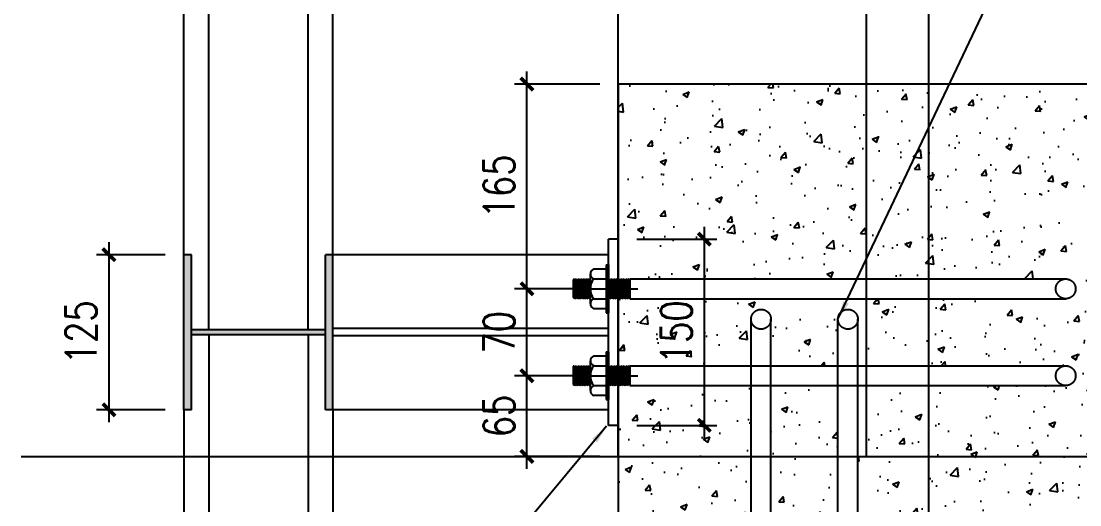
# Model space of a CAD drawing. Header units: inches. Extents: x 651127 to 1529722, y 768575 to 1021311.
# Drawn here: x 1219527 to 1228056, y 797559 to 801456 of the extents above; entities that cross this region are included whole.
import ezdxf

# ---------------------------------------------------------------- set-up
doc = ezdxf.new("R2010")
doc.units = ezdxf.units.IN
doc.header["$LTSCALE"] = 1000
doc.header["$MEASUREMENT"] = 0
doc.linetypes.add('CENTER2', pattern=[1.125, 0.75, -0.125, 0.125, -0.125])
doc.linetypes.add('DASHED2', pattern=[0.375, 0.25, -0.125])
doc.layers.get('DEFPOINTS').update_dxf_attribs({"color": 8, "lineweight": 9})
for name, color, linetype in [('DWGshare.com_19', 136, 'Continuous'), ('DWGshare.com_25', 154, 'Continuous'), ('DWGshare.com_3', 7, 'Continuous'), ('DWGshare.com_32', 253, 'Continuous'), ('DWGshare.com_34', 1, 'Continuous'), ('DWGshare.com_36', 2, 'Continuous'), ('DWGshare.com_4', 8, 'CENTER2'), ('DWGshare.com_9', 8, 'Continuous')]:
    doc.layers.add(name, color=color, linetype=linetype)
doc.styles.add('DWGshare.com_14', font='romans.shx', dxfattribs={"width": 0.8})
doc.styles.add('DWGshare.com_4', font='romans.shx', dxfattribs={"width": 0.8})
doc.dimstyles.new('DWGshare.com_12', dxfattribs={"dimscale": 100, "dimtxt": 2, "dimasz": 1.5, "dimexe": 1.5, "dimexo": 1.5, "dimgap": 1, "dimtad": 1, "dimdec": 0, "dimlfac": 0.2, "dimzin": 0, "dimdsep": 46, "dimtxsty": 'DWGshare.com_14', "dimblk": 'DWGshare.com_1', "dimcen": 3, "dimdle": 1.5, "dimclrd": 256, "dimclre": 256, "dimclrt": 7, "dimadec": 0, "dimazin": 0, "dimtfac": 1, "dimtdec": 0, "dimtix": 1, "dimtmove": 2, "dimatfit": 3, "dimfxl": 1, "dimtolj": 1, "dimtzin": 0, "dimarcsym": 0})
doc.dimstyles.new('DWGshare.com_7', dxfattribs={"dimscale": 100, "dimtxt": 2.5, "dimasz": 1, "dimexe": 1, "dimexo": 1.5, "dimgap": 1, "dimtad": 1, "dimdec": 0, "dimlfac": 0.1, "dimzin": 0, "dimdsep": 46, "dimtxsty": 'DWGshare.com_4', "dimblk": 'DWGshare.com_1', "dimcen": 1.5, "dimdle": 1, "dimclrd": 256, "dimclre": 256, "dimclrt": 7, "dimadec": 0, "dimazin": 0, "dimtfac": 1, "dimtdec": 0, "dimtix": 1, "dimtmove": 2, "dimatfit": 3, "dimfxl": 1, "dimtolj": 1, "dimtzin": 0, "dimarcsym": 0})

# ---------------------------------------------------------------- blocks, each defined once
blk = doc.blocks.new('DWGshare.com_1')
at = {"color": 0, "linetype": 'ByBlock', "const_width": 0.3}
blk.add_lwpolyline([(-0.5, -0.5), (0.5, 0.5)], dxfattribs=at)
blk = doc.blocks.new('*D981')
at = {"layer": 'DEFPOINTS', "color": 0, "ltscale": 100, "transparency": 16777216}
for p in [(1223601.9, 798599), (1224241, 798599), (1224337.7, 797949)]:
    blk.add_point(p, dxfattribs=at)
at = {"layer": 'DWGshare.com_19', "lineweight": -2, "ltscale": 100, "transparency": 16777216}
for p, q in [((1223601.9, 797849), (1223601.9, 798699)), ((1224091, 798599), (1223501.9, 798599)), ((1224187.7, 797949), (1223501.9, 797949))]:
    blk.add_line(p, q, dxfattribs=at)
at = {"layer": 'DWGshare.com_19', "lineweight": -2, "ltscale": 100, "transparency": 16777216, "xscale": 100, "yscale": 100, "zscale": 100}
for p, rotation in [((1223601.9, 798599), 90), ((1223601.9, 797949), 270)]:
    blk.add_blockref('DWGshare.com_1', p, dxfattribs=dict(at, rotation=rotation))
at = {"layer": 'DWGshare.com_19', "color": 7, "ltscale": 100, "transparency": 16777216, "insert": (1223376.9, 798274), "char_height": 250, "attachment_point": 5, "rotation": 90, "style": 'DWGshare.com_4'}
blk.add_mtext('\\A1;65', dxfattribs=at)
blk = doc.blocks.new('*D982')
at = {"layer": 'DEFPOINTS', "color": 0, "ltscale": 100, "transparency": 16777216}
for p in [(1223601.9, 799299), (1224241, 799299), (1224241, 798599)]:
    blk.add_point(p, dxfattribs=at)
at = {"layer": 'DWGshare.com_19', "lineweight": -2, "ltscale": 100, "transparency": 16777216}
for p, q in [((1223601.9, 798499), (1223601.9, 799399)), ((1224091, 799299), (1223501.9, 799299)), ((1224091, 798599), (1223501.9, 798599))]:
    blk.add_line(p, q, dxfattribs=at)
at = {"layer": 'DWGshare.com_19', "lineweight": -2, "ltscale": 100, "transparency": 16777216, "xscale": 100, "yscale": 100, "zscale": 100}
for p, rotation in [((1223601.9, 799299), 90), ((1223601.9, 798599), 270)]:
    blk.add_blockref('DWGshare.com_1', p, dxfattribs=dict(at, rotation=rotation))
at = {"layer": 'DWGshare.com_19', "color": 7, "ltscale": 100, "transparency": 16777216, "insert": (1223376.9, 798949), "char_height": 250, "attachment_point": 5, "rotation": 90, "style": 'DWGshare.com_4'}
blk.add_mtext('\\A1;70', dxfattribs=at)
blk = doc.blocks.new('*D983')
at = {"layer": 'DEFPOINTS', "color": 0, "ltscale": 100, "transparency": 16777216}
for p in [(1223601.9, 800949), (1224337.7, 800949), (1224241, 799299)]:
    blk.add_point(p, dxfattribs=at)
at = {"layer": 'DWGshare.com_19', "lineweight": -2, "ltscale": 100, "transparency": 16777216}
for p, q in [((1223601.9, 799199), (1223601.9, 801049)), ((1224187.7, 800949), (1223501.9, 800949)), ((1224091, 799299), (1223501.9, 799299))]:
    blk.add_line(p, q, dxfattribs=at)
at = {"layer": 'DWGshare.com_19', "lineweight": -2, "ltscale": 100, "transparency": 16777216, "xscale": 100, "yscale": 100, "zscale": 100}
for p, rotation in [((1223601.9, 800949), 90), ((1223601.9, 799299), 270)]:
    blk.add_blockref('DWGshare.com_1', p, dxfattribs=dict(at, rotation=rotation))
at = {"layer": 'DWGshare.com_19', "color": 7, "ltscale": 100, "transparency": 16777216, "insert": (1223376.9, 800124), "char_height": 250, "attachment_point": 5, "rotation": 90, "style": 'DWGshare.com_4'}
blk.add_mtext('\\A1;165', dxfattribs=at)
blk = doc.blocks.new('*D984')
at = {"layer": 'DEFPOINTS', "color": 0, "ltscale": 100, "transparency": 16777216}
for p in [(1220234.3, 799574), (1220837.7, 799574), (1220837.7, 798324)]:
    blk.add_point(p, dxfattribs=at)
at = {"layer": 'DWGshare.com_19', "lineweight": -2, "ltscale": 100, "transparency": 16777216}
for p, q in [((1220234.3, 798224), (1220234.3, 799674)), ((1220687.7, 799574), (1220134.3, 799574)), ((1220687.7, 798324), (1220134.3, 798324))]:
    blk.add_line(p, q, dxfattribs=at)
at = {"layer": 'DWGshare.com_19', "lineweight": -2, "ltscale": 100, "transparency": 16777216, "xscale": 100, "yscale": 100, "zscale": 100}
for p, rotation in [((1220234.3, 799574), 90), ((1220234.3, 798324), 270)]:
    blk.add_blockref('DWGshare.com_1', p, dxfattribs=dict(at, rotation=rotation))
at = {"layer": 'DWGshare.com_19', "color": 7, "ltscale": 100, "transparency": 16777216, "insert": (1220009.3, 798949), "char_height": 250, "attachment_point": 5, "rotation": 90, "style": 'DWGshare.com_4'}
blk.add_mtext('\\A1;125', dxfattribs=at)
blk = doc.blocks.new('*D986')
at = {"layer": 'DEFPOINTS', "color": 0, "ltscale": 100, "transparency": 16777216}
for p in [(1224337.7, 799699), (1225030.9, 799699), (1224337.7, 798199)]:
    blk.add_point(p, dxfattribs=at)
at = {"layer": 'DWGshare.com_19', "lineweight": -2, "ltscale": 100, "transparency": 16777216}
for p, q in [((1225030.9, 798099), (1225030.9, 799799)), ((1224487.7, 799699), (1225130.9, 799699)), ((1224487.7, 798199), (1225130.9, 798199))]:
    blk.add_line(p, q, dxfattribs=at)
at = {"layer": 'DWGshare.com_19', "lineweight": -2, "ltscale": 100, "transparency": 16777216, "xscale": 100, "yscale": 100, "zscale": 100}
for p, rotation in [((1225030.9, 799699), 90), ((1225030.9, 798199), 270)]:
    blk.add_blockref('DWGshare.com_1', p, dxfattribs=dict(at, rotation=rotation))
at = {"layer": 'DWGshare.com_19', "color": 7, "ltscale": 100, "transparency": 16777216, "insert": (1224805.9, 798949), "char_height": 250, "attachment_point": 5, "rotation": 90, "style": 'DWGshare.com_4'}
blk.add_mtext('\\A1;150', dxfattribs=at)

msp = doc.modelspace()

# ---------------------------------------------------------------- hatches: boundary and pattern name
at = {"layer": 'DWGshare.com_25'}
h = msp.add_hatch(dxfattribs=at)
h.set_pattern_fill('AR-CONC', color=256, scale=75, style=0)
h.set_pattern_definition([(50, (908235.76, 1112307.2), (537.94514, -47.0641), [56.25, -618.75]), (355, (908235.76, 1112307.2), (-104.0635, 564.1441), [45, -495]), (100.4514, (908280.6, 1112303.26), (433.88204, 517.07966), [47.80514, -525.8566]), (46.1842, (908235.76, 1112457.2), (800.4308, -124.1393), [84.375, -928.125]), (96.6356, (908302.5, 1112446.8), (700.997, 730.5884), [71.7077, -788.7847]), (351.1842, (908235.8, 1112457.2), (700.9965, 730.589), [67.5, -742.5]), (21, (908310.76, 1112419.7), (447.6803, -301.96417), [56.25, -618.75]), (326, (908310.76, 1112419.7), (182.4865, 543.8625), [45, -495]), (71.4514, (908348.07, 1112394.5), (630.167, 241.8979), [47.80514, -525.8566]), (37.5, (908235.76, 1112307.18), (9.11989, 249.67039), [0, -489, 0, -502.5, 0, -496.875]), (7.5, (908235.76, 1112307.18), (197.30215, 295.80878), [0, -286.5, 0, -477.75, 0, -189.375]), (327.5, (908068.51, 1112307.18), (400.36683, -16.91615), [0, -187.5, 0, -585, 0, -776.25]), (317.5, (907993.5, 1112307.2), (437.38963, 75.07874), [0, -243.75, 0, -388.5, 0, -551.25])])
h.paths.add_polyline_path([(1229837.7, 800949), (1226837.7, 800949), (1226837.7, 799379), (1227942.4, 799379, -0.414214), (1228022.4, 799299, -0.414214), (1227942.4, 799219), (1226837.7, 799219), (1226837.7, 798679), (1227942.4, 798679, -0.414214), (1228022.4, 798599, -0.414214), (1227942.4, 798519), (1226837.7, 798519), (1226837.7, 797949), (1229837.7, 797949)])
h.paths.add_polyline_path([(1226337.7, 800949), (1224337.7, 800949), (1224337.7, 799387.4), (1224356.1, 799369), (1224376.1, 799389), (1224396.1, 799369), (1224416.1, 799389), (1224426.1, 799379), (1226337.7, 799379)])
h.paths.add_polyline_path([(1226837.7, 800949), (1226337.7, 800949), (1226337.7, 799379), (1226837.7, 799379)])
h.paths.add_polyline_path([(1226107.7, 799053.8, -1), (1226267.7, 799053.8), (1226267.7, 798679), (1226337.7, 798679), (1226337.7, 799219), (1224418.5, 799219), (1224423.8, 799222), (1224422.5, 799229), (1224402.5, 799209), (1224382.5, 799229), (1224362.5, 799209), (1224342.5, 799229), (1224337.7, 799224.2), (1224337.7, 798687.4), (1224356.1, 798669), (1224376.1, 798689), (1224396.1, 798669), (1224416.1, 798689), (1224426.1, 798679), (1225407.7, 798679), (1225407.7, 799053.8, -1), (1225567.7, 799053.8), (1225567.7, 798679), (1226107.7, 798679)])
h.paths.add_polyline_path([(1226837.7, 799219), (1226337.7, 799219), (1226337.7, 798679), (1226837.7, 798679)])
h.paths.add_polyline_path([(1226107.7, 798519), (1225567.7, 798519), (1225567.7, 797949), (1226107.7, 797949)])
h.paths.add_polyline_path([(1226837.7, 798519), (1226337.7, 798519), (1226337.7, 797949), (1226837.7, 797949)])
h.paths.add_polyline_path([(1225407.7, 798519), (1224418.5, 798519), (1224423.8, 798522), (1224422.5, 798529), (1224402.5, 798509), (1224382.5, 798529), (1224362.5, 798509), (1224342.5, 798529), (1224337.7, 798524.2), (1224337.7, 798199), (1224337.7, 797949), (1225407.7, 797949)])
h.paths.add_polyline_path([(1225407.7, 797949), (1224337.7, 797949), (1224337.7, 795449), (1225412.9, 795449), (1225417.7, 795453.8), (1225397.7, 795473.8), (1225417.7, 795493.8), (1225397.7, 795513.8), (1225417.7, 795533.8), (1225410, 795541.5), (1225407.7, 795541.5)])
h.paths.add_polyline_path([(1226107.7, 797949), (1225567.7, 797949), (1225567.7, 795525.5), (1225557.7, 795527.4), (1225577.7, 795507.4), (1225557.7, 795487.4), (1225567.7, 795477.4), (1225547.7, 795457.4), (1225556.1, 795449), (1226112.9, 795449), (1226117.7, 795453.8), (1226097.7, 795473.8), (1226117.7, 795493.8), (1226097.7, 795513.8), (1226117.7, 795533.8), (1226110, 795541.5), (1226107.7, 795541.5)])
h.paths.add_polyline_path([(1226837.7, 797949), (1226267.7, 797949), (1226267.7, 795525.5), (1226257.7, 795527.4), (1226277.7, 795507.4), (1226257.7, 795487.4), (1226267.7, 795477.4), (1226247.7, 795457.4), (1226256.1, 795449), (1226837.7, 795449)])
h.paths.add_polyline_path([(1229837.7, 797949), (1226837.7, 797949), (1226837.7, 795449), (1229837.7, 795449)])
h.paths.add_polyline_path([(1229350.7, 796632.6, -1), (1227670.7, 796632.6, -1)], flags=16)
h.paths.add_polyline_path([(1224613.1, 798654.2), (1224613.1, 799243.9), (1224993.4, 799243.9), (1224993.4, 798654.2)], flags=9)
h.paths.add_polyline_path([(1225542.9, 796674.8), (1226132.5, 796674.8), (1226132.5, 796294.5), (1225542.9, 796294.5)], flags=9)
at = {"layer": 'DWGshare.com_32', "ltscale": 100}
h = msp.add_hatch(color=256, dxfattribs=at)
h.paths.add_polyline_path([(1220897.7, 799574), (1220837.7, 799574), (1220837.7, 798324), (1220897.7, 798324)])
h.paths.add_polyline_path([(1221977.7, 798929), (1221977.7, 798969), (1220897.7, 798969), (1220897.7, 798929)])
h.paths.add_polyline_path([(1222037.7, 799574), (1221977.7, 799574), (1221977.7, 798324), (1222037.7, 798324)])

# ---------------------------------------------------------------- linework, layer by layer
at = {"layer": 'DWGshare.com_3', "ltscale": 100}
for p, q in [((1224337.7, 797949), (1224337.7, 804926.1)), ((1226337.7, 797949), (1226337.7, 804926.1)), ((1224337.7, 797949), (1226337.7, 797949))]:
    msp.add_line(p, q, dxfattribs=at)
msp.add_lwpolyline([(1224337.7, 800949), (1224337.7, 795449), (1229837.7, 795449), (1229837.7, 800949), (1226337.7, 800949)], dxfattribs=at)
at = {"layer": 'DWGshare.com_32', "ltscale": 100}
for p, q in [((1220837.7, 799574), (1220837.7, 804926.1)), ((1221037.7, 798969), (1221037.7, 804926.1)), ((1221837.7, 798969), (1221837.7, 804926.1)), ((1222037.7, 799574), (1222037.7, 804926.1)), ((1224257.7, 798199), (1224257.7, 799699)), ((1224337.7, 799699), (1224257.7, 799699)), ((1224337.7, 798199), (1224337.7, 799699)), ((1220897.7, 799574), (1220837.7, 799574)), ((1220897.7, 798324), (1220897.7, 799574)), ((1224257.7, 799574), (1222037.7, 799574)), ((1221977.7, 798969), (1220897.7, 798969)), ((1224257.7, 798979), (1222037.7, 798979)), ((1221977.7, 798929), (1220897.7, 798929)), ((1221037.7, 798929), (1221037.7, 792149)), ((1221837.7, 798929), (1221837.7, 792949)), ((1224257.7, 798919), (1222037.7, 798919)), ((1220837.7, 798324), (1220837.7, 791949)), ((1224257.7, 798324), (1222037.7, 798324)), ((1222037.7, 798324), (1222037.7, 793149)), ((1224337.7, 798199), (1224257.7, 798199))]:
    msp.add_line(p, q, dxfattribs=at)
at = {"layer": 'DWGshare.com_34', "ltscale": 100}
for p, q in [((1220837.7, 798324), (1220837.7, 799574)), ((1221977.7, 798324), (1221977.7, 799574)), ((1222037.7, 799574), (1221977.7, 799574)), ((1222037.7, 798324), (1222037.7, 799574)), ((1220897.7, 798324), (1220837.7, 798324)), ((1222037.7, 798324), (1221977.7, 798324))]:
    msp.add_line(p, q, dxfattribs=at)
at = {"layer": 'DWGshare.com_36'}
for p, q in [((1224241, 799491.6), (1224257.7, 799491.6)), ((1224241, 799491.6), (1224241, 799106.5)), ((1224257.7, 799491.6), (1224257.7, 799106.5)), ((1224113, 799179), (1224113, 799419)), ((1224139.7, 799459), (1224241, 799459)), ((1223981.5, 799379), (1223977.9, 799375.4)), ((1223977.9, 799229), (1223977.9, 799375.4)), ((1223997.9, 799229), (1223977.9, 799335.1)), ((1223981.5, 799379), (1223991.5, 799369)), ((1224001.5, 799379), (1223991.5, 799369)), ((1224017.9, 799229), (1223991.5, 799369)), ((1224001.5, 799379), (1224011.5, 799369)), ((1224021.5, 799379), (1224011.5, 799369)), ((1224037.9, 799229), (1224011.5, 799369)), ((1224021.5, 799379), (1224031.5, 799369)), ((1224041.5, 799379), (1224031.5, 799369)), ((1224057.9, 799229), (1224031.5, 799369)), ((1224041.5, 799379), (1224051.5, 799369)), ((1224061.5, 799379), (1224051.5, 799369)), ((1224077.9, 799229), (1224051.5, 799369)), ((1224061.5, 799379), (1224071.5, 799369)), ((1224081.5, 799379), (1224071.5, 799369)), ((1224097.9, 799229), (1224071.5, 799369)), ((1224097.9, 799229), (1224071.5, 799369)), ((1224081.5, 799379), (1224091.5, 799369)), ((1224101.5, 799379), (1224091.5, 799369)), ((1224113, 799255.1), (1224091.5, 799369)), ((1224113, 799255.1), (1224091.5, 799369)), ((1224101.5, 799379), (1224111.5, 799369)), ((1224113, 799370.5), (1224111.5, 799369)), ((1224113, 799361.2), (1224111.5, 799369)), ((1224139.7, 799379), (1224241, 799379)), ((1224266.1, 799379), (1224257.7, 799370.6)), ((1224282.5, 799229), (1224257.7, 799360.5)), ((1224266.1, 799379), (1224276.1, 799369)), ((1224286.1, 799379), (1224276.1, 799369)), ((1224302.5, 799229), (1224276.1, 799369)), ((1224286.1, 799379), (1224296.1, 799369)), ((1224306.1, 799379), (1224296.1, 799369)), ((1224322.5, 799229), (1224296.1, 799369)), ((1224306.1, 799379), (1224316.1, 799369)), ((1224326.1, 799379), (1224316.1, 799369)), ((1224342.5, 799229), (1224316.1, 799369)), ((1224326.1, 799379), (1224336.1, 799369)), ((1224346.1, 799379), (1224336.1, 799369)), ((1224362.5, 799229), (1224336.1, 799369)), ((1224346.1, 799379), (1224356.1, 799369)), ((1224366.1, 799379), (1224356.1, 799369)), ((1224382.5, 799229), (1224356.1, 799369)), ((1224366.1, 799379), (1224376.1, 799369)), ((1224386.1, 799379), (1224376.1, 799369)), ((1224402.5, 799229), (1224376.1, 799369)), ((1224386.1, 799379), (1224396.1, 799369)), ((1224406.1, 799379), (1224396.1, 799369)), ((1224422.5, 799229), (1224396.1, 799369)), ((1224406.1, 799379), (1224416.1, 799369)), ((1224426.1, 799379), (1224416.1, 799369)), ((1224430.1, 799294.5), (1224416.1, 799369)), ((1224426.1, 799379), (1224430.1, 799375)), ((1224430.1, 799379), (1224430.1, 799219)), ((1223987.9, 799219), (1223977.9, 799229)), ((1223987.9, 799219), (1223997.9, 799229)), ((1224007.9, 799219), (1223997.9, 799229)), ((1224007.9, 799219), (1224017.9, 799229)), ((1224027.9, 799219), (1224017.9, 799229)), ((1224027.9, 799219), (1224037.9, 799229)), ((1224047.9, 799219), (1224037.9, 799229)), ((1224047.9, 799219), (1224057.9, 799229)), ((1224067.9, 799219), (1224057.9, 799229)), ((1224067.9, 799219), (1224077.9, 799229)), ((1224087.9, 799219), (1224077.9, 799229)), ((1224087.9, 799219), (1224097.9, 799229)), ((1224107.9, 799219), (1224097.9, 799229)), ((1224107.9, 799219), (1224113, 799224.1)), ((1224139.7, 799219), (1224241, 799219)), ((1224262.5, 799229), (1224257.7, 799254.4)), ((1224257.7, 799224.2), (1224262.5, 799229)), ((1224272.5, 799219), (1224262.5, 799229)), ((1224272.5, 799219), (1224282.5, 799229)), ((1224292.5, 799219), (1224282.5, 799229)), ((1224292.5, 799219), (1224302.5, 799229)), ((1224312.5, 799219), (1224302.5, 799229)), ((1224312.5, 799219), (1224322.5, 799229)), ((1224332.5, 799219), (1224322.5, 799229)), ((1224332.5, 799219), (1224342.5, 799229)), ((1224352.5, 799219), (1224342.5, 799229)), ((1224352.5, 799219), (1224362.5, 799229)), ((1224372.5, 799219), (1224362.5, 799229)), ((1224372.5, 799219), (1224382.5, 799229)), ((1224392.5, 799219), (1224382.5, 799229)), ((1224392.5, 799219), (1224402.5, 799229)), ((1224412.5, 799219), (1224402.5, 799229)), ((1224412.5, 799219), (1224422.5, 799229)), ((1224427.5, 799224), (1224422.5, 799229)), ((1224427.5, 799224), (1224430.1, 799225.5)), ((1224241, 799139), (1224139.7, 799139)), ((1224241, 799106.5), (1224257.7, 799106.5)), ((1224241, 798791.6), (1224241, 798406.5)), ((1224241, 798791.6), (1224257.7, 798791.6)), ((1224257.7, 798791.6), (1224257.7, 798406.5)), ((1224113, 798479), (1224113, 798719)), ((1224139.7, 798759), (1224241, 798759)), ((1223981.5, 798679), (1223977.9, 798675.4)), ((1223977.9, 798529), (1223977.9, 798675.4)), ((1223997.9, 798529), (1223977.9, 798635.1)), ((1223981.5, 798679), (1223991.5, 798669)), ((1224001.5, 798679), (1223991.5, 798669)), ((1224017.9, 798529), (1223991.5, 798669)), ((1224001.5, 798679), (1224011.5, 798669)), ((1224021.5, 798679), (1224011.5, 798669)), ((1224037.9, 798529), (1224011.5, 798669)), ((1224021.5, 798679), (1224031.5, 798669)), ((1224041.5, 798679), (1224031.5, 798669)), ((1224057.9, 798529), (1224031.5, 798669)), ((1224041.5, 798679), (1224051.5, 798669)), ((1224061.5, 798679), (1224051.5, 798669)), ((1224077.9, 798529), (1224051.5, 798669)), ((1224061.5, 798679), (1224071.5, 798669)), ((1224081.5, 798679), (1224071.5, 798669)), ((1224097.9, 798529), (1224071.5, 798669)), ((1224097.9, 798529), (1224071.5, 798669)), ((1224081.5, 798679), (1224091.5, 798669)), ((1224101.5, 798679), (1224091.5, 798669)), ((1224113, 798555.1), (1224091.5, 798669)), ((1224113, 798555.1), (1224091.5, 798669)), ((1224101.5, 798679), (1224111.5, 798669)), ((1224113, 798670.5), (1224111.5, 798669)), ((1224113, 798661.2), (1224111.5, 798669)), ((1224139.7, 798679), (1224241, 798679)), ((1224266.1, 798679), (1224257.7, 798670.6)), ((1224282.5, 798529), (1224257.7, 798660.5)), ((1224266.1, 798679), (1224276.1, 798669)), ((1224286.1, 798679), (1224276.1, 798669)), ((1224302.5, 798529), (1224276.1, 798669)), ((1224286.1, 798679), (1224296.1, 798669)), ((1224306.1, 798679), (1224296.1, 798669)), ((1224322.5, 798529), (1224296.1, 798669)), ((1224306.1, 798679), (1224316.1, 798669)), ((1224326.1, 798679), (1224316.1, 798669)), ((1224342.5, 798529), (1224316.1, 798669)), ((1224326.1, 798679), (1224336.1, 798669)), ((1224346.1, 798679), (1224336.1, 798669)), ((1224362.5, 798529), (1224336.1, 798669)), ((1224346.1, 798679), (1224356.1, 798669)), ((1224366.1, 798679), (1224356.1, 798669)), ((1224382.5, 798529), (1224356.1, 798669)), ((1224366.1, 798679), (1224376.1, 798669)), ((1224386.1, 798679), (1224376.1, 798669)), ((1224402.5, 798529), (1224376.1, 798669)), ((1224386.1, 798679), (1224396.1, 798669)), ((1224406.1, 798679), (1224396.1, 798669)), ((1224422.5, 798529), (1224396.1, 798669)), ((1224406.1, 798679), (1224416.1, 798669)), ((1224426.1, 798679), (1224416.1, 798669)), ((1224430.1, 798594.5), (1224416.1, 798669)), ((1224426.1, 798679), (1224430.1, 798675)), ((1224430.1, 798679), (1224430.1, 798519)), ((1224262.5, 798529), (1224257.7, 798554.4)), ((1223987.9, 798519), (1223977.9, 798529)), ((1223987.9, 798519), (1223997.9, 798529)), ((1224007.9, 798519), (1223997.9, 798529)), ((1224007.9, 798519), (1224017.9, 798529)), ((1224027.9, 798519), (1224017.9, 798529)), ((1224027.9, 798519), (1224037.9, 798529)), ((1224047.9, 798519), (1224037.9, 798529)), ((1224047.9, 798519), (1224057.9, 798529)), ((1224067.9, 798519), (1224057.9, 798529)), ((1224067.9, 798519), (1224077.9, 798529)), ((1224087.9, 798519), (1224077.9, 798529)), ((1224087.9, 798519), (1224097.9, 798529)), ((1224107.9, 798519), (1224097.9, 798529)), ((1224107.9, 798519), (1224113, 798524.1)), ((1224139.7, 798519), (1224241, 798519)), ((1224257.7, 798524.2), (1224262.5, 798529)), ((1224272.5, 798519), (1224262.5, 798529)), ((1224272.5, 798519), (1224282.5, 798529)), ((1224292.5, 798519), (1224282.5, 798529)), ((1224292.5, 798519), (1224302.5, 798529)), ((1224312.5, 798519), (1224302.5, 798529)), ((1224312.5, 798519), (1224322.5, 798529)), ((1224332.5, 798519), (1224322.5, 798529)), ((1224332.5, 798519), (1224342.5, 798529)), ((1224352.5, 798519), (1224342.5, 798529)), ((1224352.5, 798519), (1224362.5, 798529)), ((1224372.5, 798519), (1224362.5, 798529)), ((1224372.5, 798519), (1224382.5, 798529)), ((1224392.5, 798519), (1224382.5, 798529)), ((1224392.5, 798519), (1224402.5, 798529)), ((1224412.5, 798519), (1224402.5, 798529)), ((1224412.5, 798519), (1224422.5, 798529)), ((1224427.5, 798524), (1224422.5, 798529)), ((1224427.5, 798524), (1224430.1, 798525.5)), ((1224241, 798439), (1224139.7, 798439)), ((1224241, 798406.5), (1224257.7, 798406.5))]:
    msp.add_line(p, q, dxfattribs=at)
at = {"layer": 'DWGshare.com_36', "color": 9}
for p, q in [((1224007.9, 799219), (1223981.5, 799379)), ((1224027.9, 799219), (1224001.5, 799379)), ((1224047.9, 799219), (1224021.5, 799379)), ((1224067.9, 799219), (1224041.5, 799379)), ((1224087.9, 799219), (1224061.5, 799379)), ((1224107.9, 799219), (1224081.5, 799379)), ((1224113, 799309.4), (1224101.5, 799379)), ((1224272.5, 799219), (1224257.7, 799308.7)), ((1224292.5, 799219), (1224266.1, 799379)), ((1224312.5, 799219), (1224286.1, 799379)), ((1224332.5, 799219), (1224306.1, 799379)), ((1224352.5, 799219), (1224326.1, 799379)), ((1224372.5, 799219), (1224346.1, 799379)), ((1224392.5, 799219), (1224366.1, 799379)), ((1224412.5, 799219), (1224386.1, 799379)), ((1224430.1, 799235.9), (1224406.1, 799379)), ((1224430.1, 799354.9), (1224426.1, 799379)), ((1223987.9, 799219), (1223977.9, 799279.7)), ((1224007.9, 798519), (1223981.5, 798679)), ((1224027.9, 798519), (1224001.5, 798679)), ((1224047.9, 798519), (1224021.5, 798679)), ((1224067.9, 798519), (1224041.5, 798679)), ((1224087.9, 798519), (1224061.5, 798679)), ((1224107.9, 798519), (1224081.5, 798679)), ((1224113, 798609.4), (1224101.5, 798679)), ((1224292.5, 798519), (1224266.1, 798679)), ((1224312.5, 798519), (1224286.1, 798679)), ((1224332.5, 798519), (1224306.1, 798679)), ((1224352.5, 798519), (1224326.1, 798679)), ((1224372.5, 798519), (1224346.1, 798679)), ((1224392.5, 798519), (1224366.1, 798679)), ((1224412.5, 798519), (1224386.1, 798679)), ((1224430.1, 798535.9), (1224406.1, 798679)), ((1224430.1, 798654.9), (1224426.1, 798679)), ((1223987.9, 798519), (1223977.9, 798579.7)), ((1224272.5, 798519), (1224257.7, 798608.7))]:
    msp.add_line(p, q, dxfattribs=at)
at = {"layer": 'DWGshare.com_36'}
for centre, radius, start, end in [((1224156.3, 799419), 43.3, 112.54979, 247.45021), ((1224246.2, 799299), 133.2, 143.08454, 216.91546), ((1224156.3, 799179), 43.3, 112.54979, 247.45021), ((1224113, 799186.4), 1.029870357569582e-11, 34.3461, 28.21321), ((1224156.3, 798719), 43.3, 112.54979, 247.45021), ((1224246.2, 798599), 133.2, 143.08454, 216.91546), ((1224156.3, 798479), 43.3, 112.54979, 247.45021), ((1224113, 798486.4), 1.029870357569582e-11, 34.3461, 28.21321)]:
    msp.add_arc(centre, radius, start, end, dxfattribs=at)
at = {"layer": 'DWGshare.com_4', "ltscale": 1000}
for p, q in [((1226837.7, 826156.9), (1226837.7, 789072.7)), ((1219526.6, 797949), (1231713.1, 797949))]:
    msp.add_line(p, q, dxfattribs=at)
at = {"layer": 'DWGshare.com_4', "ltscale": 100}
for p, q in [((1224033.5, 799299), (1224495.5, 799299)), ((1224033.5, 799299), (1224495.5, 799299)), ((1224033.5, 798599), (1224495.5, 798599))]:
    msp.add_line(p, q, dxfattribs=at)
at = {"layer": 'DWGshare.com_9', "linetype": 'DASHED2', "ltscale": 500}
for p, q in [((1226337.7, 800949), (1224337.7, 800949)), ((1224430.1, 799379), (1227942.4, 799379)), ((1224430.1, 799219), (1227942.4, 799219)), ((1225407.7, 795541.5), (1225407.7, 799053.8)), ((1225567.7, 795541.5), (1225567.7, 799053.8)), ((1226107.7, 795541.5), (1226107.7, 799053.8)), ((1226267.7, 795541.5), (1226267.7, 799053.8)), ((1224430.1, 798679), (1227942.4, 798679)), ((1224430.1, 798519), (1227942.4, 798519))]:
    msp.add_line(p, q, dxfattribs=at)
for centre in [(1227942.4, 799299), (1225487.7, 799053.8), (1226187.7, 799053.8), (1227942.4, 798599)]:
    msp.add_circle(centre, 80, dxfattribs=at)

# ---------------------------------------------------------------- dimensions: what is measured, and where the dimension line sits
at = {"layer": 'DWGshare.com_19', "ltscale": 100}
for base, p1, p2, picture, middle in [((1223601.9, 800949), (1224241, 799299), (1224337.7, 800949), '*D983', (1223376.9, 800124)), ((1225030.9, 799699), (1224337.7, 798199), (1224337.7, 799699), '*D986', (1224805.9, 798949)), ((1220234.3, 799574), (1220837.7, 798324), (1220837.7, 799574), '*D984', (1220009.3, 798949)), ((1223601.9, 799299), (1224241, 798599), (1224241, 799299), '*D982', (1223376.9, 798949)), ((1223601.9, 798599), (1224337.7, 797949), (1224241, 798599), '*D981', (1223376.9, 798274))]:
    dim = msp.add_linear_dim(base=base, p1=p1, p2=p2, angle=90, dimstyle='DWGshare.com_7', dxfattribs=at)
    dim.commit()
    dim.dimension.update_dxf_attribs({"geometry": picture, "text_midpoint": middle})

# ---------------------------------------------------------------- leaders
at = {"layer": 'DWGshare.com_19'}
for points in [[(1226107.7, 799053.8), (1227638.6, 802288.2), (1233944.5, 802288.2)], [(1224243.3, 798192), (1223594.5, 797413.2), (1223594.5, 795420.3)]]:
    msp.add_leader(points, dimstyle='DWGshare.com_12', override={"dimtad": 0}, dxfattribs=at)

doc.saveas('drawing.dxf')
